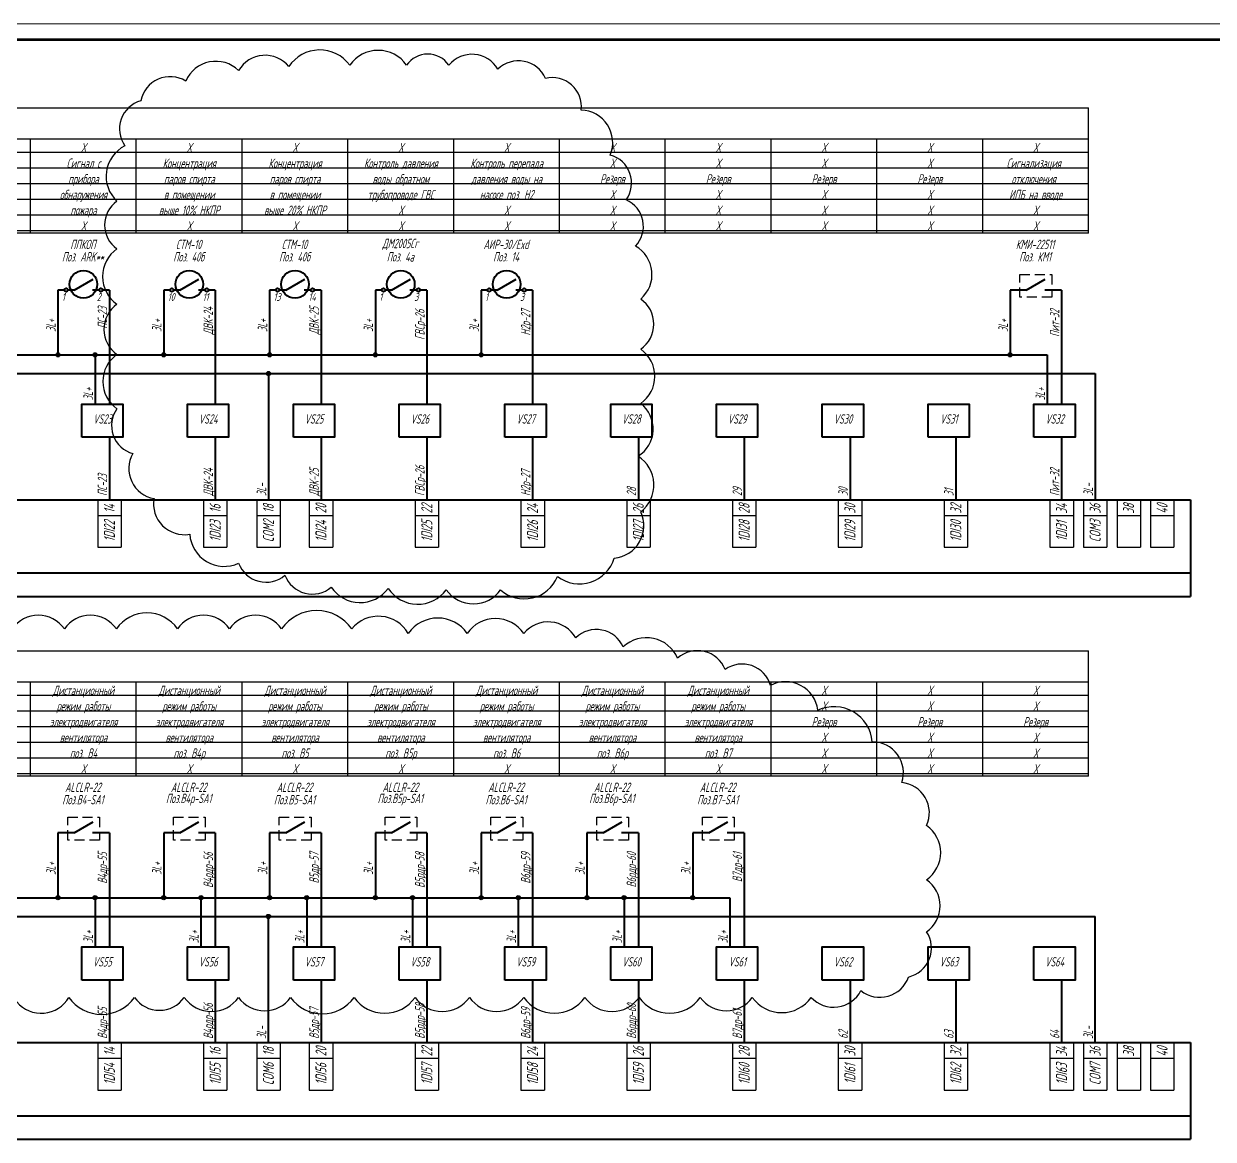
# Model space of a CAD drawing. Header units: millimetres. Extents: x -680 to 9204, y -4430 to 7779.
# Drawn here: x 2513 to 2892.1, y 878.8 to 1234.4 of the extents above; entities that cross this region are included whole.
import ezdxf
from ezdxf.enums import TextEntityAlignment as Align

# ---------------------------------------------------------------- set-up
doc = ezdxf.new("R2010")
doc.units = ezdxf.units.MM
doc.linetypes.add('невидимая2', pattern=[4.7625, 3.175, -1.5875])
doc.layers.get('Defpoints').update_dxf_attribs({"color": 33})
for name, color, linetype, lineweight in [('Обводка', 6, 'Continuous', 25), ('Толст.рамка', 7, 'Continuous', 60), ('Тонк.рамка', 10, 'Continuous', 20)]:
    doc.layers.add(name, color=color, linetype=linetype, lineweight=lineweight)
doc.layers.add('ТЕКСТ', color=2, linetype='Continuous')
doc.styles.add('Simplex', font='simplex.shx', dxfattribs={"width": 0.7, "oblique": 15})

msp = doc.modelspace()

# ---------------------------------------------------------------- hatches: boundary and pattern name
h = msp.add_hatch(color=256)
edge = h.paths.add_edge_path()
edge.add_arc((2523.894, 1128.842), 0.664, 0, 360)
h = msp.add_hatch(color=256)
edge = h.paths.add_edge_path()
edge.add_arc((2535.744, 1128.842), 0.664, 0, 360)
h = msp.add_hatch(color=256)
edge = h.paths.add_edge_path()
edge.add_arc((2557.616, 1128.842), 0.664, 0, 360)
h = msp.add_hatch(color=256)
edge = h.paths.add_edge_path()
edge.add_arc((2591.338, 1128.842), 0.664, 0, 360)
h = msp.add_hatch(color=256)
edge = h.paths.add_edge_path()
edge.add_arc((2625.06, 1128.842), 0.664, 0, 360)
h = msp.add_hatch(color=256)
edge = h.paths.add_edge_path()
edge.add_arc((2658.783, 1128.842), 0.664, 0, 360)
h = msp.add_hatch(color=256)
edge = h.paths.add_edge_path()
edge.add_arc((2827.394, 1128.842), 0.664, 0, 360)
h = msp.add_hatch(color=256)
edge = h.paths.add_edge_path()
edge.add_arc((2591.001, 1122.872), 0.664, 0, 360)
h = msp.add_hatch(color=256)
edge = h.paths.add_edge_path()
edge.add_arc((2523.894, 955.765), 0.664, 0, 360)
h = msp.add_hatch(color=256)
edge = h.paths.add_edge_path()
edge.add_arc((2535.744, 955.765), 0.664, 0, 360)
h = msp.add_hatch(color=256)
edge = h.paths.add_edge_path()
edge.add_arc((2557.616, 955.765), 0.664, 0, 360)
h = msp.add_hatch(color=256)
edge = h.paths.add_edge_path()
edge.add_arc((2569.466, 955.765), 0.664, 0, 360)
h = msp.add_hatch(color=256)
edge = h.paths.add_edge_path()
edge.add_arc((2591.338, 955.765), 0.664, 0, 360)
h = msp.add_hatch(color=256)
edge = h.paths.add_edge_path()
edge.add_arc((2603.188, 955.765), 0.664, 0, 360)
h = msp.add_hatch(color=256)
edge = h.paths.add_edge_path()
edge.add_arc((2625.06, 955.765), 0.664, 0, 360)
h = msp.add_hatch(color=256)
edge = h.paths.add_edge_path()
edge.add_arc((2636.911, 955.765), 0.664, 0, 360)
h = msp.add_hatch(color=256)
edge = h.paths.add_edge_path()
edge.add_arc((2658.783, 955.765), 0.664, 0, 360)
h = msp.add_hatch(color=256)
edge = h.paths.add_edge_path()
edge.add_arc((2670.633, 955.765), 0.664, 0, 360)
h = msp.add_hatch(color=256)
edge = h.paths.add_edge_path()
edge.add_arc((2692.505, 955.765), 0.664, 0, 360)
h = msp.add_hatch(color=256)
edge = h.paths.add_edge_path()
edge.add_arc((2704.355, 955.765), 0.664, 0, 360)
h = msp.add_hatch(color=256)
edge = h.paths.add_edge_path()
edge.add_arc((2726.227, 955.765), 0.664, 0, 360)
h = msp.add_hatch(color=256)
edge = h.paths.add_edge_path()
edge.add_arc((2590.995, 949.794), 0.664, 0, 360)

# ---------------------------------------------------------------- linework, layer by layer
at = {"lineweight": 40}
for p, q in [((2529.04, 1149.503), (2535.102, 1153.003)), ((2562.762, 1149.503), (2568.824, 1153.003)), ((2596.484, 1149.503), (2602.547, 1153.003)), ((2630.207, 1149.503), (2636.269, 1153.003)), ((2663.929, 1149.503), (2669.991, 1153.003)), ((2832.54, 1149.503), (2838.602, 1153.003)), ((2523.894, 1149.503), (2523.894, 1128.842)), ((2525.894, 1149.503), (2523.894, 1149.503)), ((2529.04, 1149.503), (2527.04, 1149.503)), ((2537.04, 1149.503), (2534.917, 1149.503)), ((2540.309, 1149.503), (2538.186, 1149.503)), ((2540.309, 1149.503), (2540.309, 1113.148)), ((2557.616, 1149.503), (2557.616, 1128.842)), ((2559.616, 1149.503), (2557.616, 1149.503)), ((2562.762, 1149.503), (2560.762, 1149.503)), ((2570.762, 1149.503), (2568.639, 1149.503)), ((2574.031, 1149.503), (2571.909, 1149.503)), ((2574.031, 1149.503), (2574.031, 1113.148)), ((2591.338, 1149.503), (2591.338, 1128.842)), ((2593.338, 1149.503), (2591.338, 1149.503)), ((2596.484, 1149.503), (2594.484, 1149.503)), ((2604.484, 1149.503), (2602.362, 1149.503)), ((2607.754, 1149.503), (2605.631, 1149.503)), ((2607.754, 1149.503), (2607.754, 1113.148)), ((2625.06, 1149.503), (2625.06, 1128.842)), ((2627.06, 1149.503), (2625.06, 1149.503)), ((2630.207, 1149.503), (2628.207, 1149.503)), ((2638.207, 1149.503), (2636.084, 1149.503)), ((2641.476, 1149.503), (2639.353, 1149.503)), ((2641.476, 1149.503), (2641.476, 1113.148)), ((2658.783, 1149.503), (2658.783, 1128.842)), ((2660.783, 1149.503), (2658.783, 1149.503)), ((2663.929, 1149.503), (2661.929, 1149.503)), ((2671.929, 1149.503), (2669.806, 1149.503)), ((2675.198, 1149.503), (2673.075, 1149.503)), ((2675.198, 1149.503), (2675.198, 1113.148)), ((2832.54, 1149.503), (2827.394, 1149.503)), ((2827.394, 1149.503), (2827.394, 1128.842)), ((2843.809, 1149.503), (2838.417, 1149.503)), ((2843.809, 1149.503), (2843.809, 1113.148)), ((1764.623, 1128.842), (2839.244, 1128.842)), ((2535.744, 1128.842), (2535.744, 1113.148)), ((2839.244, 1128.842), (2839.244, 1113.148)), ((1764.623, 1122.872), (2854.5, 1122.872)), ((2591.001, 1122.872), (2591.001, 1082.652)), ((2854.5, 1122.872), (2854.5, 1082.652)), ((2540.309, 1102.578), (2540.309, 1082.652)), ((2574.031, 1102.578), (2574.031, 1082.652)), ((2607.754, 1102.578), (2607.754, 1082.652)), ((2641.476, 1102.578), (2641.476, 1082.652)), ((2675.198, 1102.578), (2675.198, 1082.652)), ((2708.92, 1102.578), (2708.92, 1082.652)), ((2742.643, 1102.578), (2742.643, 1082.652)), ((2776.365, 1102.578), (2776.365, 1082.652)), ((2776.365, 1102.578), (2776.365, 1082.652)), ((2810.087, 1102.578), (2810.087, 1082.652)), ((2843.809, 1102.578), (2843.809, 1082.652)), ((1779.616, 1082.652), (2884.923, 1082.652)), ((2884.923, 1082.652), (2884.923, 1051.848)), ((1779.616, 1059.341), (2884.923, 1059.341)), ((1779.616, 1051.848), (2884.923, 1051.848)), ((2529.04, 976.426), (2535.102, 979.926)), ((2562.762, 976.426), (2568.824, 979.926)), ((2596.484, 976.426), (2602.547, 979.926)), ((2630.207, 976.426), (2636.269, 979.926)), ((2663.929, 976.426), (2669.991, 979.926)), ((2697.651, 976.426), (2703.713, 979.926)), ((2731.373, 976.426), (2737.436, 979.926)), ((2523.894, 976.426), (2523.894, 955.765)), ((2529.04, 976.426), (2523.894, 976.426)), ((2540.309, 976.426), (2534.917, 976.426)), ((2540.309, 976.426), (2540.309, 940.071)), ((2557.616, 976.426), (2557.616, 955.765)), ((2562.762, 976.426), (2557.616, 976.426)), ((2574.031, 976.426), (2568.639, 976.426)), ((2574.031, 976.426), (2574.031, 940.071)), ((2591.338, 976.426), (2591.338, 955.765)), ((2596.484, 976.426), (2591.338, 976.426)), ((2607.754, 976.426), (2602.362, 976.426)), ((2607.754, 976.426), (2607.754, 940.071)), ((2625.06, 976.426), (2625.06, 955.765)), ((2630.207, 976.426), (2625.06, 976.426)), ((2641.476, 976.426), (2636.084, 976.426)), ((2641.476, 976.426), (2641.476, 940.071)), ((2658.783, 976.426), (2658.783, 955.765)), ((2663.929, 976.426), (2658.783, 976.426)), ((2675.198, 976.426), (2669.806, 976.426)), ((2675.198, 976.426), (2675.198, 940.071)), ((2692.505, 976.426), (2692.505, 955.765)), ((2697.651, 976.426), (2692.505, 976.426)), ((2708.92, 976.426), (2703.528, 976.426)), ((2708.92, 976.426), (2708.92, 940.071)), ((2726.227, 976.426), (2726.227, 955.765)), ((2731.373, 976.426), (2726.227, 976.426)), ((2742.643, 976.426), (2737.25, 976.426)), ((2742.643, 976.426), (2742.643, 940.071)), ((1764.623, 955.765), (2738.077, 955.765)), ((2535.744, 955.765), (2535.744, 940.071)), ((2569.466, 955.765), (2569.466, 940.071)), ((2603.188, 955.765), (2603.188, 940.071)), ((2636.911, 955.765), (2636.911, 940.071)), ((2670.633, 955.765), (2670.633, 940.071)), ((2704.355, 955.765), (2704.355, 940.071)), ((2738.077, 955.765), (2738.077, 940.071)), ((1764.623, 949.794), (2854.494, 949.794)), ((2590.995, 909.575), (2590.995, 949.794)), ((2854.494, 909.575), (2854.494, 949.794)), ((2540.309, 929.5), (2540.309, 909.575)), ((2574.031, 929.5), (2574.031, 909.575)), ((2607.754, 929.5), (2607.754, 909.575)), ((2641.476, 929.5), (2641.476, 909.575)), ((2675.198, 929.5), (2675.198, 909.575)), ((2708.92, 929.5), (2708.92, 909.575)), ((2742.643, 929.5), (2742.643, 909.575)), ((2776.365, 929.5), (2776.365, 909.575)), ((2776.365, 929.5), (2776.365, 909.575)), ((2810.087, 929.5), (2810.087, 909.575)), ((2843.809, 929.5), (2843.809, 909.575)), ((1779.616, 909.575), (2884.923, 909.575)), ((2884.923, 909.575), (2884.923, 878.77)), ((1779.616, 886.263), (2884.923, 886.263)), ((1779.616, 878.77), (2884.923, 878.77))]:
    msp.add_line(p, q, dxfattribs=at)
at = {"lineweight": 30}
for p, q in [((2536.575, 1082.652), (2536.575, 1067.506)), ((2544.044, 1082.652), (2544.044, 1067.506)), ((2570.297, 1082.652), (2570.297, 1067.506)), ((2577.766, 1082.652), (2577.766, 1067.506)), ((2587.266, 1082.652), (2587.266, 1067.506)), ((2594.735, 1082.652), (2594.735, 1067.506)), ((2604.019, 1082.652), (2604.019, 1067.506)), ((2611.488, 1082.652), (2611.488, 1067.506)), ((2637.741, 1082.652), (2637.741, 1067.506)), ((2645.21, 1082.652), (2645.21, 1067.506)), ((2671.464, 1082.652), (2671.464, 1067.506)), ((2678.933, 1082.652), (2678.933, 1067.506)), ((2705.186, 1082.652), (2705.186, 1067.506)), ((2712.655, 1082.652), (2712.655, 1067.506)), ((2738.908, 1082.652), (2738.908, 1067.506)), ((2746.377, 1082.652), (2746.377, 1067.506)), ((2772.63, 1082.652), (2772.63, 1067.506)), ((2780.099, 1082.652), (2780.099, 1067.506)), ((2806.352, 1082.652), (2806.352, 1067.506)), ((2813.822, 1082.652), (2813.822, 1067.506)), ((2840.075, 1082.652), (2840.075, 1067.506)), ((2847.544, 1082.652), (2847.544, 1067.506)), ((2850.766, 1082.652), (2850.766, 1067.506)), ((2858.235, 1082.652), (2858.235, 1067.506)), ((2861.457, 1082.652), (2861.457, 1067.506)), ((2868.926, 1082.652), (2868.926, 1067.506)), ((2872.148, 1082.652), (2872.148, 1067.506)), ((2879.617, 1082.652), (2879.617, 1067.506)), ((2536.575, 1077.652), (2544.044, 1077.652)), ((2570.297, 1077.652), (2577.766, 1077.652)), ((2587.266, 1077.652), (2594.735, 1077.652)), ((2604.019, 1077.652), (2611.488, 1077.652)), ((2637.741, 1077.652), (2645.21, 1077.652)), ((2671.464, 1077.652), (2678.933, 1077.652)), ((2705.186, 1077.652), (2712.655, 1077.652)), ((2738.908, 1077.652), (2746.377, 1077.652)), ((2772.63, 1077.652), (2780.099, 1077.652)), ((2806.352, 1077.652), (2813.822, 1077.652)), ((2840.075, 1077.652), (2847.544, 1077.652)), ((2850.766, 1077.652), (2858.235, 1077.652)), ((2861.457, 1077.652), (2868.926, 1077.652)), ((2872.148, 1077.652), (2879.617, 1077.652)), ((2536.575, 1067.506), (2544.044, 1067.506)), ((2570.297, 1067.506), (2577.766, 1067.506)), ((2587.266, 1067.506), (2594.735, 1067.506)), ((2604.019, 1067.506), (2611.488, 1067.506)), ((2637.741, 1067.506), (2645.21, 1067.506)), ((2671.464, 1067.506), (2678.933, 1067.506)), ((2705.186, 1067.506), (2712.655, 1067.506)), ((2738.908, 1067.506), (2746.377, 1067.506)), ((2772.63, 1067.506), (2780.099, 1067.506)), ((2806.352, 1067.506), (2813.822, 1067.506)), ((2840.075, 1067.506), (2847.544, 1067.506)), ((2850.766, 1067.506), (2858.235, 1067.506)), ((2861.457, 1067.506), (2868.926, 1067.506)), ((2872.148, 1067.506), (2879.617, 1067.506)), ((2536.575, 909.575), (2536.575, 894.429)), ((2544.044, 909.575), (2544.044, 894.429)), ((2570.297, 909.575), (2570.297, 894.429)), ((2577.766, 909.575), (2577.766, 894.429)), ((2587.266, 909.575), (2587.266, 894.429)), ((2594.735, 909.575), (2594.735, 894.429)), ((2604.019, 909.575), (2604.019, 894.429)), ((2611.488, 909.575), (2611.488, 894.429)), ((2637.741, 909.575), (2637.741, 894.429)), ((2645.21, 909.575), (2645.21, 894.429)), ((2671.464, 909.575), (2671.464, 894.429)), ((2678.933, 909.575), (2678.933, 894.429)), ((2705.186, 909.575), (2705.186, 894.429)), ((2712.655, 909.575), (2712.655, 894.429)), ((2738.908, 909.575), (2738.908, 894.429)), ((2746.377, 909.575), (2746.377, 894.429)), ((2772.63, 909.575), (2772.63, 894.429)), ((2780.099, 909.575), (2780.099, 894.429)), ((2806.352, 909.575), (2806.352, 894.429)), ((2813.822, 909.575), (2813.822, 894.429)), ((2840.075, 909.575), (2840.075, 894.429)), ((2847.544, 909.575), (2847.544, 894.429)), ((2850.766, 909.575), (2850.766, 894.429)), ((2858.235, 909.575), (2858.235, 894.429)), ((2861.457, 909.575), (2861.457, 894.429)), ((2868.926, 909.575), (2868.926, 894.429)), ((2872.148, 909.575), (2872.148, 894.429)), ((2879.617, 909.575), (2879.617, 894.429)), ((2536.575, 904.575), (2544.044, 904.575)), ((2570.297, 904.575), (2577.766, 904.575)), ((2587.266, 904.575), (2594.735, 904.575)), ((2604.019, 904.575), (2611.488, 904.575)), ((2637.741, 904.575), (2645.21, 904.575)), ((2671.464, 904.575), (2678.933, 904.575)), ((2705.186, 904.575), (2712.655, 904.575)), ((2738.908, 904.575), (2746.377, 904.575)), ((2772.63, 904.575), (2780.099, 904.575)), ((2806.352, 904.575), (2813.822, 904.575)), ((2840.075, 904.575), (2847.544, 904.575)), ((2850.766, 904.575), (2858.235, 904.575)), ((2861.457, 904.575), (2868.926, 904.575)), ((2872.148, 904.575), (2879.617, 904.575)), ((2536.575, 894.429), (2544.044, 894.429)), ((2570.297, 894.429), (2577.766, 894.429)), ((2587.266, 894.429), (2594.735, 894.429)), ((2604.019, 894.429), (2611.488, 894.429)), ((2637.741, 894.429), (2645.21, 894.429)), ((2671.464, 894.429), (2678.933, 894.429)), ((2705.186, 894.429), (2712.655, 894.429)), ((2738.908, 894.429), (2746.377, 894.429)), ((2772.63, 894.429), (2780.099, 894.429)), ((2806.352, 894.429), (2813.822, 894.429)), ((2840.075, 894.429), (2847.544, 894.429)), ((2850.766, 894.429), (2858.235, 894.429)), ((2861.457, 894.429), (2868.926, 894.429)), ((2872.148, 894.429), (2879.617, 894.429))]:
    msp.add_line(p, q, dxfattribs=at)
at = {"linetype": 'невидимая2'}
for points in [[(2830.506, 1154.481), (2840.636, 1154.481), (2840.636, 1147.192), (2830.506, 1147.192)], [(2527.006, 981.403), (2537.136, 981.403), (2537.136, 974.114), (2527.006, 974.114)], [(2560.728, 981.403), (2570.859, 981.403), (2570.859, 974.114), (2560.728, 974.114)], [(2594.45, 981.403), (2604.581, 981.403), (2604.581, 974.114), (2594.45, 974.114)], [(2628.173, 981.403), (2638.303, 981.403), (2638.303, 974.114), (2628.173, 974.114)], [(2661.895, 981.403), (2672.025, 981.403), (2672.025, 974.114), (2661.895, 974.114)], [(2695.617, 981.403), (2705.747, 981.403), (2705.747, 974.114), (2695.617, 974.114)], [(2729.339, 981.403), (2739.47, 981.403), (2739.47, 974.114), (2729.339, 974.114)]]:
    msp.add_lwpolyline(points, close=True, dxfattribs=at)
at = {"lineweight": 40}
for points in [[(2531.478, 1102.578), (2531.478, 1113.148), (2544.576, 1113.148), (2544.576, 1102.578)], [(2565.2, 1102.578), (2565.2, 1113.148), (2578.298, 1113.148), (2578.298, 1102.578)], [(2598.922, 1102.578), (2598.922, 1113.148), (2612.02, 1113.148), (2612.02, 1102.578)], [(2632.644, 1102.578), (2632.644, 1113.148), (2645.742, 1113.148), (2645.742, 1102.578)], [(2666.366, 1102.578), (2666.366, 1113.148), (2679.465, 1113.148), (2679.465, 1102.578)], [(2700.089, 1102.578), (2700.089, 1113.148), (2713.187, 1113.148), (2713.187, 1102.578)], [(2733.811, 1102.578), (2733.811, 1113.148), (2746.909, 1113.148), (2746.909, 1102.578)], [(2767.533, 1102.578), (2767.533, 1113.148), (2780.631, 1113.148), (2780.631, 1102.578)], [(2801.255, 1102.578), (2801.255, 1113.148), (2814.354, 1113.148), (2814.354, 1102.578)], [(2834.978, 1102.578), (2834.978, 1113.148), (2848.076, 1113.148), (2848.076, 1102.578)], [(2531.478, 929.5), (2531.478, 940.071), (2544.576, 940.071), (2544.576, 929.5)], [(2565.2, 929.5), (2565.2, 940.071), (2578.298, 940.071), (2578.298, 929.5)], [(2598.922, 929.5), (2598.922, 940.071), (2612.02, 940.071), (2612.02, 929.5)], [(2632.644, 929.5), (2632.644, 940.071), (2645.742, 940.071), (2645.742, 929.5)], [(2666.366, 929.5), (2666.366, 940.071), (2679.465, 940.071), (2679.465, 929.5)], [(2700.089, 929.5), (2700.089, 940.071), (2713.187, 940.071), (2713.187, 929.5)], [(2733.811, 929.5), (2733.811, 940.071), (2746.909, 940.071), (2746.909, 929.5)], [(2767.533, 929.5), (2767.533, 940.071), (2780.631, 940.071), (2780.631, 929.5)], [(2801.255, 929.5), (2801.255, 940.071), (2814.354, 940.071), (2814.354, 929.5)], [(2834.978, 929.5), (2834.978, 940.071), (2848.076, 940.071), (2848.076, 929.5)]]:
    msp.add_lwpolyline(points, close=True, dxfattribs=at)
for centre, radius in [((2532.015, 1151.346), 4.408), ((2565.738, 1151.346), 4.408), ((2599.46, 1151.346), 4.408), ((2633.182, 1151.346), 4.408), ((2666.904, 1151.346), 4.408), ((2526.467, 1149.503), 0.573), ((2537.613, 1149.503), 0.573), ((2560.189, 1149.503), 0.573), ((2571.335, 1149.503), 0.573), ((2593.911, 1149.503), 0.573), ((2605.058, 1149.503), 0.573), ((2627.633, 1149.503), 0.573), ((2638.78, 1149.503), 0.573), ((2661.356, 1149.503), 0.573), ((2672.502, 1149.503), 0.573)]:
    msp.add_circle(centre, radius, dxfattribs=at)
for centre in [(2523.894, 1128.842), (2535.744, 1128.842), (2557.616, 1128.842), (2591.338, 1128.842), (2625.06, 1128.842), (2658.783, 1128.842), (2827.394, 1128.842), (2591.001, 1122.872), (2523.894, 955.765), (2535.744, 955.765), (2557.616, 955.765), (2569.466, 955.765), (2591.338, 955.765), (2603.188, 955.765), (2625.06, 955.765), (2636.911, 955.765), (2658.783, 955.765), (2670.633, 955.765), (2692.505, 955.765), (2704.355, 955.765), (2726.227, 955.765), (2590.995, 949.794)]:
    msp.add_circle(centre, 0.664)
at = {"layer": 'Defpoints'}
for p, q in [((1777.343, 1193.443), (2852.377, 1193.443)), ((1777.343, 1188.443), (2852.377, 1188.443)), ((1777.343, 1183.443), (2852.377, 1183.443)), ((1777.343, 1178.443), (2852.377, 1178.443)), ((1777.343, 1173.443), (2852.377, 1173.443)), ((1777.343, 1168.443), (2852.377, 1168.443)), ((1777.343, 1020.366), (2852.377, 1020.366)), ((1777.343, 1015.366), (2852.377, 1015.366)), ((1777.343, 1010.366), (2852.377, 1010.366)), ((1777.343, 1005.366), (2852.377, 1005.366)), ((1777.343, 1000.366), (2852.377, 1000.366)), ((1777.343, 995.366), (2852.377, 995.366))]:
    msp.add_line(p, q, dxfattribs=at)
at = {"layer": 'Defpoints', "color": 2}
msp.add_lwpolyline([(2635.029, 1221.205, 0.5205671), (2616.902, 1221.205, 0.5205671), (2616.902, 1221.205, 0.5205671), (2597.509, 1220.784, 0.5205671), (2597.509, 1220.784, 0.5205671), (2581.489, 1219.52, 0.5205671), (2581.489, 1219.52, 0.5205671), (2564.626, 1216.15, 0.5205671), (2564.626, 1216.15, 0.5205671), (2550.293, 1209.83, 0.5205671), (2550.293, 1209.83, 0.5205671), (2545.234, 1195.507, 0.5205671), (2545.234, 1195.507, 0.5205671), (2542.704, 1177.812, 0.5205671), (2542.704, 1177.812, 0.5205671), (2542.704, 1162.646, 0.5205671), (2542.704, 1162.646, 0.5205671), (2542.704, 1144.952, 0.5205671), (2542.704, 1144.952, 0.5205671), (2542.704, 1128.943, 0.5205671), (2542.704, 1128.943, 0.5205671), (2542.704, 1111.67, 0.5205671), (2542.704, 1111.67, 0.5205671), (2547.763, 1097.346, 0.5205671), (2547.763, 1097.346, 0.5205671), (2554.508, 1083.022, 0.5205671), (2554.508, 1083.022, 0.5205671), (2565.891, 1071.648, 0.5205671), (2565.891, 1071.648, 0.5205671), (2581.489, 1062.379, 0.5205671), (2581.489, 1062.379, 0.5205671), (2596.244, 1058.588, 0.5205671), (2596.244, 1058.588, 0.5205671), (2611, 1054.796, 0.5205671), (2611, 1054.796, 0.5205671), (2629.127, 1054.375, 0.5205671), (2629.127, 1054.375, 0.5205671), (2647.677, 1053.953, 0.5205671), (2647.677, 1053.953, 0.5205671), (2664.961, 1053.953, 0.5205671), (2664.961, 1053.953, 0.5205671), (2683.089, 1058.166, 0.5205671), (2683.089, 1058.166, 0.5205671), (2701.217, 1064.064, 0.5205671), (2701.217, 1064.064, 0.5205671), (2709.648, 1078.81, 0.5205671), (2709.648, 1078.81, 0.5205671), (2708.805, 1096.504, 0.5205671), (2708.805, 1096.504, 0.5205671), (2709.648, 1113.355, 0.5205671), (2709.648, 1113.355, 0.5205671), (2709.648, 1130.628, 0.5205671), (2709.648, 1130.628, 0.5205671), (2709.648, 1146.637, 0.5205671), (2709.648, 1146.637, 0.5205671), (2707.962, 1163.489, 0.5205671), (2707.962, 1163.489, 0.5205671), (2705.011, 1178.234, 0.5205671), (2705.011, 1178.234, 0.5205671), (2699.952, 1192.557, 0.5205671), (2699.952, 1192.557, 0.5205671), (2690.678, 1206.881, 0.5205671), (2690.678, 1206.881, 0.5205671), (2679.295, 1216.992, 0.5205671), (2679.295, 1216.992, 0.5205671), (2664.118, 1219.941, 0.5205671), (2664.118, 1219.941, 0.5205671), (2648.52, 1221.205, 0.5205671), (2648.52, 1221.205, 0.5205671)], format="xyb", close=True, dxfattribs=at)
msp.add_lwpolyline([(2510.782, 922.558, 0.5205671), (2527.373, 923.999, 0.5205671), (2527.373, 923.999, 0.5205671), (2548.292, 923.999, 0.5205671), (2548.292, 923.999, 0.5205671), (2564.161, 923.999, 0.5205671), (2564.161, 923.999, 0.5205671), (2581.473, 923.999, 0.5205671), (2581.473, 923.999, 0.5205671), (2598.064, 923.999, 0.5205671), (2598.064, 923.999, 0.5205671), (2618.261, 923.999, 0.5205671), (2618.261, 923.999, 0.5205671), (2637.738, 923.999, 0.5205671), (2637.738, 923.999, 0.5205671), (2655.05, 923.999, 0.5205671), (2655.05, 923.999, 0.5205671), (2672.362, 923.999, 0.5205671), (2672.362, 923.999, 0.5205671), (2691.838, 923.999, 0.5205671), (2691.838, 923.999, 0.5205671), (2709.15, 923.999, 0.5205671), (2709.15, 923.999, 0.5205671), (2728.626, 923.999, 0.5205671), (2728.626, 923.999, 0.5205671), (2745.217, 923.999, 0.5205671), (2745.217, 923.999, 0.5205671), (2763.972, 923.999, 0.5205671), (2763.972, 923.999, 0.5205671), (2779.841, 926.162, 0.5205671), (2779.841, 926.162, 0.5205671), (2794.989, 930.487, 0.5205671), (2794.989, 930.487, 0.5205671), (2800.76, 944.904, 0.5205671), (2800.76, 944.904, 0.5205671), (2800.76, 961.483, 0.5205671), (2800.76, 961.483, 0.5205671), (2800.76, 978.784, 0.5205671), (2800.76, 978.784, 0.5205671), (2792.825, 992.48, 0.5205671), (2792.825, 992.48, 0.5205671), (2783.448, 1005.455, 0.5205671), (2783.448, 1005.455, 0.5205671), (2766.136, 1015.547, 0.5205671), (2766.136, 1015.547, 0.5205671), (2750.988, 1023.476, 0.5205671), (2750.988, 1023.476, 0.5205671), (2736.561, 1028.522, 0.5205671), (2736.561, 1028.522, 0.5205671), (2721.413, 1032.126, 0.5205671), (2721.413, 1032.126, 0.5205671), (2704.101, 1035.73, 0.5205671), (2704.101, 1035.73, 0.5205671), (2688.953, 1038.614, 0.5205671), (2688.953, 1038.614, 0.5205671), (2672.362, 1040.056, 0.5205671), (2672.362, 1040.056, 0.5205671), (2654.328, 1040.056, 0.5205671), (2654.328, 1040.056, 0.5205671), (2635.574, 1040.056, 0.5205671), (2635.574, 1040.056, 0.5205671), (2617.54, 1041.497, 0.5205671), (2617.54, 1041.497, 0.5205671), (2595.179, 1041.497, 0.5205671), (2595.179, 1041.497, 0.5205671), (2578.588, 1041.497, 0.5205671), (2578.588, 1041.497, 0.5205671), (2561.997, 1041.497, 0.5205671), (2561.997, 1041.497, 0.5205671), (2542.521, 1041.497, 0.5205671), (2542.521, 1041.497, 0.5205671), (2525.93, 1041.497, 0.5205671), (2525.93, 1041.497, 0.5205671), (2509.339, 1041.497, 0.5205671)], format="xyb", dxfattribs=at)
at = {"layer": 'Обводка', "lineweight": 30}
for p, q in [((1773.265, 1207.596), (2852.377, 1207.596)), ((2852.377, 1167.596), (2852.377, 1207.596)), ((2852.377, 1197.596), (1773.265, 1197.596)), ((2515.154, 1167.596), (2515.154, 1197.596)), ((2548.876, 1167.596), (2548.876, 1197.596)), ((2582.599, 1167.596), (2582.599, 1197.596)), ((2616.321, 1167.596), (2616.321, 1197.596)), ((2650.043, 1167.596), (2650.043, 1197.596)), ((2683.765, 1167.596), (2683.765, 1197.596)), ((2717.488, 1167.596), (2717.488, 1197.596)), ((2751.21, 1167.596), (2751.21, 1197.596)), ((2784.932, 1167.596), (2784.932, 1197.596)), ((2818.654, 1167.596), (2818.654, 1197.596)), ((2852.377, 1167.596), (1773.265, 1167.596)), ((1773.265, 1034.519), (2852.377, 1034.519)), ((2852.377, 994.519), (2852.377, 1034.519)), ((2852.377, 1024.519), (1773.265, 1024.519)), ((2515.154, 994.519), (2515.154, 1024.519)), ((2548.876, 994.519), (2548.876, 1024.519)), ((2582.599, 994.519), (2582.599, 1024.519)), ((2616.321, 994.519), (2616.321, 1024.519)), ((2650.043, 994.519), (2650.043, 1024.519)), ((2683.765, 994.519), (2683.765, 1024.519)), ((2717.488, 994.519), (2717.488, 1024.519)), ((2751.21, 994.519), (2751.21, 1024.519)), ((2784.932, 994.519), (2784.932, 1024.519)), ((2818.654, 994.519), (2818.654, 1024.519)), ((2852.377, 994.519), (1773.265, 994.519))]:
    msp.add_line(p, q, dxfattribs=at)
at = {"layer": 'Толст.рамка'}
msp.add_line((1720.939, 1229.395), (3137.689, 1229.395), dxfattribs=at)
at = {"layer": 'Тонк.рамка', "color": 1}
msp.add_line((3142.689, 1234.395), (1700.939, 1234.395), dxfattribs=at)

# ---------------------------------------------------------------- texts
at = {"layer": 'Defpoints', "style": 'Simplex', "oblique": 15, "width": 0.6}
for p in [(2532.015, 1193.443), (2565.738, 1193.443), (2599.46, 1193.443), (2633.182, 1193.443), (2666.904, 1193.443), (2700.627, 1193.443), (2734.349, 1193.443), (2768.071, 1193.443), (2801.793, 1193.443), (2835.515, 1193.443), (2700.627, 1188.443), (2734.349, 1188.443), (2768.071, 1188.443), (2801.793, 1188.443), (2700.627, 1178.443), (2734.349, 1178.443), (2768.071, 1178.443), (2801.793, 1178.443), (2633.182, 1173.443), (2666.904, 1173.443), (2700.627, 1173.443), (2734.349, 1173.443), (2768.071, 1173.443), (2801.793, 1173.443), (2835.515, 1173.443), (2532.015, 1168.443), (2565.738, 1168.443), (2599.46, 1168.443), (2633.182, 1168.443), (2666.904, 1168.443), (2700.627, 1168.443), (2734.349, 1168.443), (2768.071, 1168.443), (2801.793, 1168.443), (2835.515, 1168.443), (2768.071, 1020.366), (2768.071, 1020.366), (2801.793, 1020.366), (2801.793, 1020.366), (2835.515, 1020.366), (2835.515, 1020.366), (2768.071, 1015.366), (2801.793, 1015.366), (2835.515, 1015.366), (2768.071, 1005.366), (2801.793, 1005.366), (2835.515, 1005.366), (2768.071, 1000.366), (2801.793, 1000.366), (2835.515, 1000.366), (2532.015, 995.366), (2565.738, 995.366), (2599.46, 995.366), (2633.182, 995.366), (2666.904, 995.366), (2700.627, 995.366), (2734.349, 995.366), (2768.071, 995.366), (2768.071, 995.366), (2801.793, 995.366), (2801.793, 995.366), (2835.515, 995.366), (2835.515, 995.366)]:
    msp.add_text('Х', height=3, dxfattribs=at).set_placement(p, align=Align.CENTER)
at = {"layer": 'Обводка', "style": 'Simplex', "oblique": 15, "width": 0.6}
for s, p in [('14', (2542.029, 1079.783)), ('16', (2575.751, 1079.783)), ('18', (2592.72, 1079.783)), ('20', (2609.473, 1079.783)), ('22', (2643.195, 1079.783)), ('24', (2676.918, 1079.783)), ('26', (2710.64, 1079.783)), ('28', (2744.362, 1079.783)), ('30', (2778.084, 1079.783)), ('32', (2811.807, 1079.783)), ('34', (2845.529, 1079.783)), ('36', (2856.22, 1079.783)), ('38', (2866.911, 1079.783)), ('40', (2877.602, 1079.783)), ('14', (2542.029, 906.705)), ('16', (2575.751, 906.705)), ('18', (2592.72, 906.705)), ('20', (2609.473, 906.705)), ('22', (2643.195, 906.705)), ('24', (2676.918, 906.705)), ('26', (2710.64, 906.705)), ('28', (2744.362, 906.705)), ('30', (2778.084, 906.705)), ('32', (2811.807, 906.705)), ('34', (2845.529, 906.705)), ('36', (2856.22, 906.705)), ('38', (2866.911, 906.705)), ('40', (2877.602, 906.705))]:
    msp.add_text(s, height=3.5, rotation=90, dxfattribs=at).set_placement(p, align=Align.CENTER)
at = {"layer": 'Обводка', "lineweight": -3, "style": 'Simplex', "oblique": 15, "width": 0.6}
for s, p in [('COM2', (2592.72, 1072.625)), ('1DI25', (2643.195, 1072.625)), ('1DI27', (2710.64, 1072.625)), ('COM3', (2856.22, 1072.625)), ('1DI22', (2542.029, 1072.625)), ('1DI23', (2575.751, 1072.625)), ('1DI24', (2609.473, 1072.625)), ('1DI26', (2676.918, 1072.625)), ('1DI28', (2744.362, 1072.625)), ('1DI29', (2778.084, 1072.625)), ('1DI30', (2811.807, 1072.625)), ('1DI31', (2845.529, 1072.625)), ('1DI54', (2542.029, 899.548)), ('1DI55', (2575.751, 899.548)), ('COM6', (2592.72, 899.548)), ('1DI56', (2609.473, 899.548)), ('1DI57', (2643.195, 899.548)), ('1DI58', (2676.918, 899.548)), ('1DI59', (2710.64, 899.548)), ('1DI60', (2744.362, 899.548)), ('1DI61', (2778.084, 899.548)), ('1DI62', (2811.807, 899.548)), ('1DI63', (2845.529, 899.548)), ('COM7', (2856.22, 899.548))]:
    msp.add_text(s, height=3.5, rotation=90, dxfattribs=at).set_placement(p, align=Align.CENTER)
at = {"layer": 'ТЕКСТ', "style": 'Simplex', "oblique": 15, "width": 0.6}
for s, p in [('Сигнал с', (2532.015, 1188.443)), ('Концентрация', (2565.738, 1188.443)), ('Концентрация', (2599.46, 1188.443)), ('Контроль давления', (2633.182, 1188.443)), ('Контроль перепада', (2666.904, 1188.443)), ('Сигнализация ', (2835.515, 1188.443)), ('прибора', (2532.015, 1183.443)), ('паров спирта', (2565.738, 1183.443)), ('паров спирта', (2599.46, 1183.443)), ('воды обратном', (2633.182, 1183.443)), ('давления воды на', (2666.904, 1183.443)), ('Резерв', (2700.627, 1183.443)), ('Резерв', (2734.349, 1183.443)), ('Резерв', (2768.071, 1183.443)), ('Резерв', (2801.793, 1183.443)), ('отключения ', (2835.515, 1183.443)), ('обнаружения', (2532.015, 1178.443)), ('в помещении', (2565.738, 1178.443)), ('в помещении', (2599.46, 1178.443)), ('трубопроводе ГВС', (2633.182, 1178.443)), ('насосе поз. Н2', (2666.904, 1178.443)), ('ИПБ на вводе', (2835.515, 1178.443)), ('пожара', (2532.015, 1173.443)), ('выше 10%%% НКПР', (2565.738, 1173.443)), ('выше 20%%% НКПР', (2599.46, 1173.443)), ('VS23', (2538.027, 1106.91)), ('VS24', (2571.749, 1106.91)), ('VS25', (2605.471, 1106.91)), ('VS26', (2639.193, 1106.91)), ('VS27', (2672.916, 1106.91)), ('VS28', (2706.638, 1106.91)), ('VS29', (2740.36, 1106.91)), ('VS30', (2774.082, 1106.91)), ('VS31', (2807.804, 1106.91)), ('VS32', (2841.527, 1106.91)), ('Дистанционный', (2532.015, 1020.366)), ('Дистанционный', (2565.738, 1020.366)), ('Дистанционный', (2599.46, 1020.366)), ('Дистанционный', (2633.182, 1020.366)), ('Дистанционный', (2666.904, 1020.366)), ('режим работы', (2532.015, 1015.366)), ('режим работы', (2565.738, 1015.366)), ('режим работы', (2599.46, 1015.366)), ('режим работы', (2633.182, 1015.366)), ('режим работы', (2666.904, 1015.366)), ('электродвигателя', (2532.015, 1010.366)), ('электродвигателя', (2565.738, 1010.366)), ('электродвигателя', (2599.46, 1010.366)), ('электродвигателя', (2633.182, 1010.366)), ('электродвигателя', (2666.904, 1010.366)), ('Резерв', (2768.071, 1010.366)), ('Резерв', (2801.793, 1010.366)), ('Резерв', (2835.515, 1010.366)), ('вентилятора', (2532.015, 1005.366)), ('вентилятора', (2565.738, 1005.366)), ('вентилятора', (2599.46, 1005.366)), ('вентилятора', (2633.182, 1005.366)), ('вентилятора', (2666.904, 1005.366)), ('поз. В4', (2532.015, 1000.366)), ('поз. В4р', (2565.738, 1000.366)), ('поз. В5', (2599.46, 1000.366)), ('поз. В5р', (2633.182, 1000.366)), ('поз. В6', (2666.904, 1000.366)), ('VS55', (2538.027, 933.833)), ('VS56', (2571.749, 933.833)), ('VS57', (2605.471, 933.833)), ('VS58', (2639.193, 933.833)), ('VS59', (2672.916, 933.833)), ('VS60', (2706.638, 933.833)), ('VS61', (2740.36, 933.833)), ('VS62', (2774.082, 933.833)), ('VS63', (2807.804, 933.833)), ('VS64', (2841.527, 933.833))]:
    msp.add_text(s, height=3, dxfattribs=at).set_placement(p, align=Align.CENTER)
at = {"layer": 'ТЕКСТ', "color": 1, "style": 'Simplex', "oblique": 15, "width": 0.6}
for s, p in [('ППКОП', (2531.834, 1164.049)), ('СТМ-10', (2565.557, 1164.049)), ('СТМ-10', (2599.279, 1164.049))]:
    msp.add_text(s, height=3, dxfattribs=at).set_placement(p, align=Align.MIDDLE)
at = {"layer": 'ТЕКСТ', "color": 3, "style": 'Simplex', "oblique": 15, "width": 0.6}
for s, p in [('ДМ2005Сг', (2633.001, 1164.049)), ('АИР-30/Exd', (2666.723, 1164.049)), ('КМИ-22511', (2835.334, 1164.049)), ('Поз. ARK**', (2531.834, 1160.106)), ('Поз. 40б', (2565.557, 1160.106)), ('Поз. 40б', (2599.279, 1160.106)), ('Поз. 4а', (2633.001, 1160.106)), ('Поз. 14', (2666.723, 1160.106)), ('Поз. КМ1', (2835.334, 1160.106)), ('АLCLR-22', (2531.834, 990.972)), ('АLCLR-22', (2565.557, 990.972)), ('АLCLR-22', (2599.279, 990.972)), ('АLCLR-22', (2633.001, 990.972)), ('АLCLR-22', (2666.723, 990.972)), ('АLCLR-22', (2700.445, 990.972)), ('АLCLR-22', (2734.168, 990.972)), ('Поз.В4-SA1', (2531.834, 987.028)), ('Поз.В4р-SA1', (2565.557, 987.028)), ('Поз.В5-SA1', (2599.279, 987.028)), ('Поз.В5р-SA1', (2633.001, 987.028)), ('Поз.В6-SA1', (2666.723, 987.028)), ('Поз.В6р-SA1', (2700.445, 987.028)), ('Поз.В7-SA1', (2734.168, 987.028))]:
    msp.add_text(s, height=3, dxfattribs=at).set_placement(p, align=Align.MIDDLE)
at = {"layer": 'ТЕКСТ', "color": 2, "style": 'Simplex', "oblique": 15, "width": 0.6}
for s, p in [('1', (2525.142, 1146.044)), ('2', (2536.288, 1146.044)), ('10', (2558.864, 1146.044)), ('11', (2570.011, 1146.044)), ('13', (2592.587, 1146.044)), ('14', (2603.733, 1146.044)), ('1', (2626.309, 1146.044)), ('3', (2637.455, 1146.044)), ('1', (2660.031, 1146.044)), ('3', (2671.177, 1146.044))]:
    msp.add_text(s, height=2.5, dxfattribs=at).set_placement(p)
at = {"layer": 'ТЕКСТ', "style": 'Simplex', "oblique": 15, "width": 0.6}
for s, p in [('ПС-23', (2539.579, 1144.134)), ('ДВК-24', (2573.301, 1144.134)), ('ДВК-25', (2607.023, 1144.134)), ('ГВСр-26', (2640.745, 1143.297)), ('Н2р-27', (2674.468, 1143.297)), ('Пит-32', (2843.079, 1143.297)), ('В4др-55', (2539.579, 970.22)), ('В4рдр-56', (2573.301, 970.22)), ('В5др-57', (2607.023, 970.22)), ('В5рдр-58', (2640.745, 970.22)), ('В6др-59', (2674.468, 970.22)), ('В6рдр-60', (2708.19, 970.22)), ('В7др-61', (2741.912, 970.22))]:
    msp.add_text(s, height=3, rotation=90, dxfattribs=at).set_placement(p, align=Align.RIGHT)
at = {"layer": 'ТЕКСТ', "color": 1, "style": 'Simplex', "oblique": 15, "width": 0.6}
for s, p in [('3L+', (2523.163, 1136.163)), ('3L+', (2556.885, 1136.163)), ('3L+', (2590.607, 1136.163)), ('3L+', (2624.33, 1136.163)), ('3L+', (2658.052, 1136.163)), ('3L+', (2826.663, 1136.163)), ('3L+', (2535.013, 1114.34)), ('3L+', (2838.513, 1114.34)), ('3L-', (2590.27, 1083.844)), ('3L-', (2853.77, 1083.844)), ('3L+', (2523.163, 963.085)), ('3L+', (2556.885, 963.085)), ('3L+', (2590.607, 963.085)), ('3L+', (2624.33, 963.085)), ('3L+', (2658.052, 963.085)), ('3L+', (2691.774, 963.085)), ('3L+', (2725.496, 963.085)), ('3L+', (2535.013, 941.262)), ('3L+', (2568.736, 941.262)), ('3L+', (2602.458, 941.262)), ('3L+', (2636.18, 941.262)), ('3L+', (2669.902, 941.262)), ('3L+', (2703.625, 941.262)), ('3L+', (2737.347, 941.262)), ('3L-', (2590.264, 910.766)), ('3L-', (2853.764, 910.766))]:
    msp.add_text(s, height=3, rotation=90, dxfattribs=at).set_placement(p)
at = {"layer": 'ТЕКСТ', "style": 'Simplex', "oblique": 15, "width": 0.6}
for s, p in [('ДВК-24', (2573.301, 1083.844)), ('ДВК-25', (2607.023, 1083.844)), ('ГВСр-26', (2640.745, 1083.844)), ('Н2р-27', (2674.468, 1083.844)), ('Пит-32', (2843.079, 1083.844)), ('ПС-23', (2539.579, 1083.844)), ('28', (2708.19, 1083.844)), ('29', (2741.912, 1083.844)), ('30', (2775.634, 1083.844)), ('31', (2809.356, 1083.844)), ('В4рдр-56', (2573.301, 910.766)), ('В5рдр-58', (2640.745, 910.766)), ('В6рдр-60', (2708.19, 910.766)), ('В4др-55', (2539.579, 910.766)), ('В5др-57', (2607.023, 910.766)), ('В6др-59', (2674.468, 910.766)), ('В7др-61', (2741.912, 910.766)), ('62', (2775.634, 910.766)), ('63', (2809.356, 910.766)), ('64', (2843.079, 910.766))]:
    msp.add_text(s, height=3, rotation=90, dxfattribs=at).set_placement(p)
at = {"layer": 'ТЕКСТ', "color": 6, "style": 'Simplex', "oblique": 15, "width": 0.6}
for s, p in [('Дистанционный', (2700.627, 1020.366)), ('Дистанционный', (2734.349, 1020.366)), ('режим работы', (2700.627, 1015.366)), ('режим работы', (2734.349, 1015.366)), ('электродвигателя', (2700.627, 1010.366)), ('электродвигателя', (2734.349, 1010.366)), ('вентилятора', (2700.627, 1005.366)), ('вентилятора', (2734.349, 1005.366)), ('поз. В6р', (2700.627, 1000.366)), ('поз. В7', (2734.349, 1000.366))]:
    msp.add_text(s, height=3, dxfattribs=at).set_placement(p, align=Align.CENTER)

doc.saveas('drawing.dxf')
